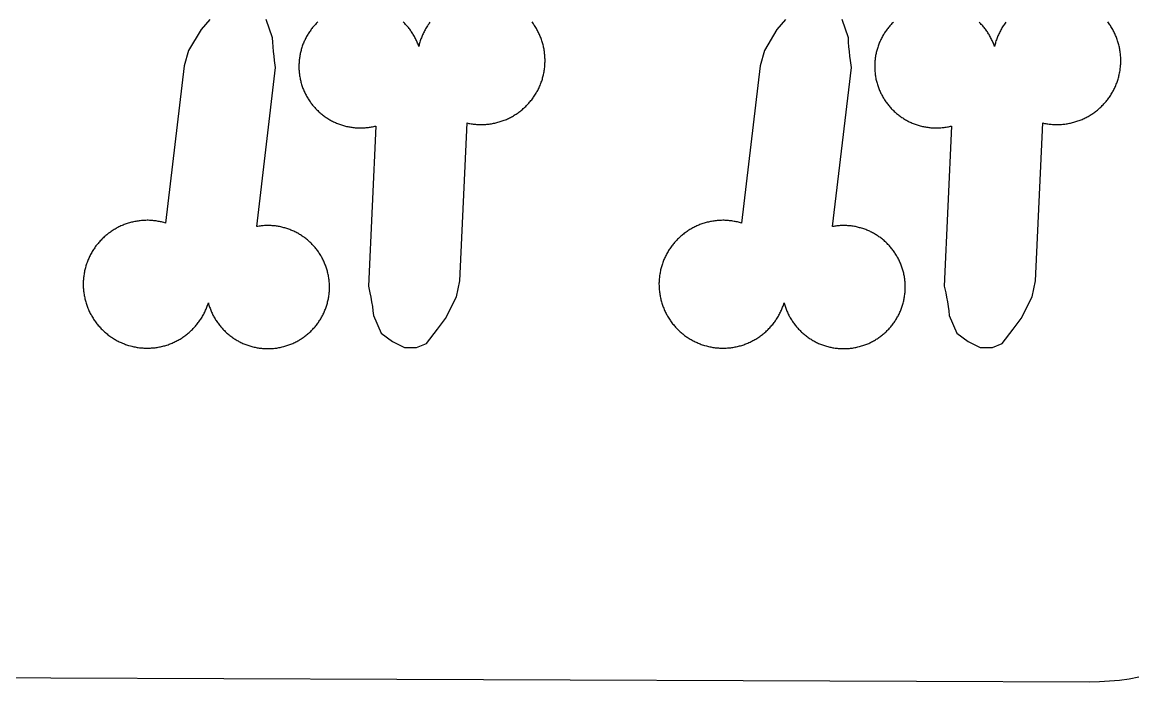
# Model space of a CAD drawing. Extents: x -246 to 246, y -104 to 199.
# Drawn here: x 173.9 to 197.17, y 129.58 to 143.33 of the extents above; entities that cross this region are included whole.
import ezdxf

# ---------------------------------------------------------------- set-up
doc = ezdxf.new("R2010")
doc.units = 0
doc.layers.add('Add_Red', color=1, linetype='Continuous')
doc.layers.add('Outline_Red', color=1, linetype='Continuous')

msp = doc.modelspace()

# ---------------------------------------------------------------- linework, layer by layer
at = {"layer": 'Add_Red'}
for points in [[(177.81, 143.386), (177.63, 143.174), (177.368, 142.74), (177.277, 142.417), (176.888, 139.141), (176.85, 139.152), (176.827, 139.158), (176.805, 139.164), (176.782, 139.169), (176.759, 139.173), (176.736, 139.177), (176.713, 139.181), (176.69, 139.185), (176.667, 139.188), (176.644, 139.19), (176.621, 139.193), (176.598, 139.194), (176.575, 139.196), (176.551, 139.197), (176.528, 139.198), (176.505, 139.198), (176.477, 139.197), (176.454, 139.197), (176.431, 139.196), (176.407, 139.194), (176.384, 139.192), (176.361, 139.19), (176.338, 139.187), (176.315, 139.184), (176.292, 139.181), (176.269, 139.177), (176.246, 139.172), (176.223, 139.168), (176.201, 139.162), (176.178, 139.157), (176.156, 139.151), (176.133, 139.145), (176.111, 139.138), (176.089, 139.131), (176.067, 139.124), (176.045, 139.116), (176.023, 139.108), (176.001, 139.099), (175.98, 139.09), (175.959, 139.081), (175.938, 139.071), (175.917, 139.061), (175.896, 139.05), (175.875, 139.04), (175.855, 139.028), (175.835, 139.017), (175.815, 139.005), (175.795, 138.993), (175.775, 138.98), (175.756, 138.967), (175.737, 138.954), (175.718, 138.94), (175.699, 138.927), (175.681, 138.912), (175.663, 138.898), (175.645, 138.883), (175.627, 138.868), (175.61, 138.852), (175.593, 138.836), (175.576, 138.82), (175.559, 138.804), (175.543, 138.787), (175.527, 138.77), (175.511, 138.753), (175.496, 138.736), (175.481, 138.718), (175.466, 138.7), (175.452, 138.682), (175.438, 138.663), (175.424, 138.645), (175.411, 138.626), (175.398, 138.606), (175.385, 138.587), (175.372, 138.567), (175.36, 138.547), (175.349, 138.527), (175.337, 138.507), (175.326, 138.487), (175.315, 138.466), (175.305, 138.445), (175.295, 138.424), (175.286, 138.403), (175.276, 138.381), (175.268, 138.36), (175.259, 138.338), (175.251, 138.316), (175.243, 138.294), (175.236, 138.272), (175.229, 138.25), (175.218, 138.21), (175.212, 138.187), (175.206, 138.165), (175.201, 138.142), (175.197, 138.119), (175.193, 138.096), (175.189, 138.074), (175.185, 138.051), (175.182, 138.027), (175.18, 138.004), (175.177, 137.981), (175.176, 137.958), (175.174, 137.935), (175.173, 137.912), (175.173, 137.888), (175.172, 137.865), (175.173, 137.839), (175.173, 137.816), (175.174, 137.793), (175.176, 137.77), (175.178, 137.746), (175.18, 137.723), (175.183, 137.7), (175.186, 137.677), (175.189, 137.654), (175.193, 137.631), (175.197, 137.608), (175.202, 137.585), (175.207, 137.563), (175.213, 137.54), (175.218, 137.518), (175.225, 137.495), (175.231, 137.473), (175.238, 137.451), (175.246, 137.429), (175.254, 137.407), (175.262, 137.385), (175.27, 137.363), (175.279, 137.342), (175.289, 137.321), (175.298, 137.3), (175.308, 137.279), (175.319, 137.258), (175.33, 137.237), (175.341, 137.217), (175.352, 137.197), (175.364, 137.176), (175.376, 137.157), (175.389, 137.137), (175.402, 137.118), (175.415, 137.099), (175.428, 137.08), (175.442, 137.061), (175.456, 137.043), (175.471, 137.024), (175.486, 137.006), (175.501, 136.989), (175.516, 136.971), (175.532, 136.954), (175.548, 136.937), (175.564, 136.921), (175.581, 136.905), (175.598, 136.889), (175.615, 136.873), (175.633, 136.858), (175.65, 136.843), (175.668, 136.828), (175.687, 136.813), (175.705, 136.799), (175.724, 136.785), (175.743, 136.772), (175.762, 136.759), (175.781, 136.746), (175.801, 136.734), (175.821, 136.721), (175.841, 136.71), (175.861, 136.698), (175.882, 136.687), (175.902, 136.677), (175.923, 136.666), (175.944, 136.656), (175.965, 136.647), (175.987, 136.637), (176.008, 136.629), (176.03, 136.62), (176.052, 136.612), (176.074, 136.604), (176.096, 136.597), (176.118, 136.59), (176.16, 136.578), (176.183, 136.572), (176.205, 136.567), (176.228, 136.562), (176.251, 136.557), (176.274, 136.553), (176.297, 136.549), (176.32, 136.545), (176.343, 136.542), (176.366, 136.54), (176.389, 136.538), (176.412, 136.536), (176.435, 136.534), (176.458, 136.533), (176.482, 136.533), (176.505, 136.532), (176.529, 136.533), (176.552, 136.533), (176.575, 136.534), (176.598, 136.536), (176.622, 136.538), (176.645, 136.54), (176.668, 136.542), (176.691, 136.545), (176.714, 136.549), (176.737, 136.553), (176.76, 136.557), (176.783, 136.562), (176.805, 136.567), (176.828, 136.572), (176.85, 136.578), (176.873, 136.584), (176.895, 136.591), (176.917, 136.598), (176.939, 136.605), (176.961, 136.613), (176.983, 136.621), (177.005, 136.63), (177.026, 136.639), (177.047, 136.648), (177.069, 136.658), (177.09, 136.668), (177.11, 136.678), (177.131, 136.689), (177.152, 136.7), (177.172, 136.711), (177.192, 136.723), (177.212, 136.735), (177.231, 136.748), (177.251, 136.761), (177.27, 136.774), (177.289, 136.787), (177.307, 136.801), (177.326, 136.815), (177.344, 136.83), (177.362, 136.845), (177.38, 136.86), (177.397, 136.875), (177.414, 136.891), (177.431, 136.907), (177.448, 136.923), (177.464, 136.94), (177.48, 136.957), (177.496, 136.974), (177.511, 136.991), (177.526, 137.009), (177.541, 137.027), (177.555, 137.045), (177.57, 137.064), (177.583, 137.082), (177.597, 137.101), (177.61, 137.12), (177.623, 137.14), (177.635, 137.159), (177.648, 137.179), (177.659, 137.199), (177.671, 137.219), (177.682, 137.24), (177.693, 137.261), (177.703, 137.281), (177.713, 137.302), (177.723, 137.324), (177.732, 137.345), (177.741, 137.366), (177.749, 137.388), (177.757, 137.41), (177.765, 137.432), (177.773, 137.454), (177.78, 137.476), (177.786, 137.452), (177.793, 137.43), (177.799, 137.409), (177.806, 137.388), (177.814, 137.366), (177.822, 137.346), (177.83, 137.325), (177.839, 137.304), (177.848, 137.283), (177.857, 137.263), (177.866, 137.243), (177.876, 137.223), (177.887, 137.203), (177.897, 137.183), (177.909, 137.164), (177.92, 137.144), (177.932, 137.125), (177.944, 137.106), (177.956, 137.088), (177.969, 137.069), (177.982, 137.051), (177.995, 137.033), (178.009, 137.015), (178.023, 136.998), (178.037, 136.98), (178.051, 136.963), (178.066, 136.947), (178.081, 136.93), (178.097, 136.914), (178.113, 136.898), (178.128, 136.882), (178.145, 136.867), (178.161, 136.852), (178.178, 136.837), (178.195, 136.822), (178.212, 136.808), (178.23, 136.794), (178.248, 136.78), (178.266, 136.767), (178.284, 136.754), (178.302, 136.741), (178.321, 136.729), (178.34, 136.717), (178.359, 136.705), (178.378, 136.694), (178.398, 136.683), (178.418, 136.672), (178.437, 136.662), (178.457, 136.652), (178.478, 136.642), (178.498, 136.633), (178.519, 136.624), (178.539, 136.615), (178.56, 136.607), (178.581, 136.599), (178.602, 136.592), (178.624, 136.585), (178.645, 136.578), (178.666, 136.572), (178.688, 136.566), (178.71, 136.56), (178.731, 136.555), (178.753, 136.55), (178.775, 136.545), (178.797, 136.541), (178.819, 136.538), (178.842, 136.534), (178.864, 136.531), (178.886, 136.529), (178.908, 136.527), (178.931, 136.525), (178.953, 136.524), (178.975, 136.523), (178.998, 136.522), (179.02, 136.522), (179.05, 136.522)], [(179.05, 136.522), (179.073, 136.523), (179.095, 136.524), (179.117, 136.526), (179.14, 136.527), (179.162, 136.53), (179.184, 136.532), (179.206, 136.535), (179.228, 136.539), (179.251, 136.543), (179.273, 136.547), (179.294, 136.552), (179.316, 136.557), (179.352, 136.566), (179.374, 136.572), (179.396, 136.578), (179.417, 136.585), (179.438, 136.592), (179.459, 136.599), (179.48, 136.607), (179.501, 136.615), (179.522, 136.624), (179.542, 136.633), (179.563, 136.642), (179.583, 136.652), (179.603, 136.662), (179.623, 136.672), (179.643, 136.683), (179.662, 136.694), (179.681, 136.705), (179.7, 136.717), (179.719, 136.729), (179.738, 136.741), (179.756, 136.754), (179.775, 136.767), (179.793, 136.78), (179.81, 136.794), (179.828, 136.808), (179.845, 136.822), (179.862, 136.837), (179.879, 136.852), (179.896, 136.867), (179.912, 136.882), (179.928, 136.898), (179.944, 136.914), (179.959, 136.93), (179.974, 136.947), (179.989, 136.963), (180.004, 136.98), (180.018, 136.998), (180.032, 137.015), (180.045, 137.033), (180.059, 137.051), (180.072, 137.069), (180.084, 137.088), (180.097, 137.106), (180.109, 137.125), (180.121, 137.144), (180.132, 137.164), (180.143, 137.183), (180.154, 137.203), (180.164, 137.223), (180.174, 137.243), (180.184, 137.263), (180.193, 137.283), (180.202, 137.304), (180.21, 137.325), (180.219, 137.346), (180.226, 137.366), (180.234, 137.388), (180.241, 137.409), (180.248, 137.43), (180.254, 137.452), (180.26, 137.473), (180.266, 137.495), (180.271, 137.517), (180.276, 137.539), (180.28, 137.561), (180.284, 137.583), (180.288, 137.605), (180.291, 137.627), (180.294, 137.649), (180.297, 137.671), (180.299, 137.694), (180.301, 137.716), (180.302, 137.738), (180.303, 137.761), (180.304, 137.783), (180.304, 137.806), (180.303, 137.846), (180.302, 137.868), (180.301, 137.891), (180.299, 137.913), (180.297, 137.935), (180.295, 137.958), (180.292, 137.98), (180.289, 138.002), (180.285, 138.024), (180.281, 138.046), (180.277, 138.068), (180.271, 138.094), (180.266, 138.116), (180.26, 138.138), (180.254, 138.159), (180.248, 138.181), (180.241, 138.202), (180.234, 138.223), (180.226, 138.245), (180.219, 138.266), (180.21, 138.286), (180.202, 138.307), (180.193, 138.328), (180.184, 138.348), (180.174, 138.368), (180.164, 138.388), (180.154, 138.408), (180.143, 138.428), (180.132, 138.447), (180.121, 138.467), (180.109, 138.486), (180.097, 138.505), (180.084, 138.523), (180.072, 138.542), (180.059, 138.56), (180.045, 138.578), (180.032, 138.596), (180.018, 138.613), (180.004, 138.631), (179.989, 138.648), (179.974, 138.664), (179.959, 138.681), (179.944, 138.697), (179.928, 138.713), (179.912, 138.729), (179.896, 138.744), (179.879, 138.759), (179.862, 138.774), (179.845, 138.789), (179.828, 138.803), (179.81, 138.817), (179.793, 138.831), (179.775, 138.844), (179.756, 138.857), (179.738, 138.87), (179.719, 138.882), (179.7, 138.894), (179.681, 138.906), (179.662, 138.917), (179.643, 138.928), (179.623, 138.939), (179.603, 138.949), (179.583, 138.959), (179.563, 138.969), (179.542, 138.978), (179.522, 138.987), (179.501, 138.996), (179.48, 139.004), (179.459, 139.012), (179.438, 139.019), (179.417, 139.026), (179.396, 139.033), (179.374, 139.039), (179.352, 139.045), (179.331, 139.051), (179.309, 139.056), (179.287, 139.061), (179.265, 139.066), (179.243, 139.07), (179.221, 139.073), (179.199, 139.077), (179.177, 139.08), (179.154, 139.082), (179.132, 139.084), (179.11, 139.086), (179.087, 139.087), (179.065, 139.088), (179.043, 139.089), (179.02, 139.089), (178.992, 139.089), (178.97, 139.088), (178.947, 139.087), (178.925, 139.086), (178.902, 139.084), (178.88, 139.082), (178.858, 139.079), (178.836, 139.076), (178.814, 139.072), (178.792, 139.069), (179.181, 142.387), (179.16, 142.529), (179.149, 142.624), (179.139, 142.719), (179.131, 142.815), (179.124, 142.91), (179.119, 143.006), (178.986, 143.383)], [(180.059, 143.332), (180.043, 143.316), (180.027, 143.3), (180.012, 143.284), (179.997, 143.268), (179.982, 143.251), (179.967, 143.234), (179.953, 143.217), (179.939, 143.199), (179.925, 143.181), (179.912, 143.163), (179.899, 143.145), (179.886, 143.127), (179.874, 143.108), (179.862, 143.089), (179.85, 143.07), (179.839, 143.051), (179.828, 143.031), (179.817, 143.011), (179.807, 142.992), (179.797, 142.971), (179.787, 142.951), (179.778, 142.931), (179.769, 142.91), (179.76, 142.89), (179.752, 142.869), (179.744, 142.848), (179.737, 142.827), (179.73, 142.805), (179.723, 142.784), (179.717, 142.763), (179.711, 142.741), (179.705, 142.719), (179.7, 142.697), (179.695, 142.676), (179.69, 142.654), (179.686, 142.632), (179.683, 142.61), (179.679, 142.587), (179.676, 142.565), (179.674, 142.543), (179.672, 142.521), (179.67, 142.498), (179.669, 142.476), (179.668, 142.454), (179.667, 142.431), (179.667, 142.409), (179.667, 142.367), (179.668, 142.344), (179.67, 142.322), (179.671, 142.3), (179.674, 142.277), (179.676, 142.255), (179.679, 142.233), (179.682, 142.211), (179.686, 142.189), (179.69, 142.166), (179.694, 142.145), (179.699, 142.123), (179.704, 142.101), (179.71, 142.079), (179.716, 142.058), (179.723, 142.033), (179.73, 142.012), (179.737, 141.991), (179.744, 141.97), (179.752, 141.949), (179.76, 141.928), (179.769, 141.907), (179.778, 141.887), (179.787, 141.866), (179.797, 141.846), (179.807, 141.826), (179.817, 141.806), (179.828, 141.786), (179.839, 141.767), (179.85, 141.748), (179.862, 141.729), (179.874, 141.71), (179.886, 141.691), (179.899, 141.672), (179.912, 141.654), (179.925, 141.636), (179.939, 141.618), (179.953, 141.601), (179.967, 141.584), (179.982, 141.567), (179.997, 141.55), (180.012, 141.533), (180.027, 141.517), (180.043, 141.501), (180.059, 141.485), (180.075, 141.47), (180.092, 141.455), (180.108, 141.44), (180.125, 141.425), (180.143, 141.411), (180.16, 141.397), (180.178, 141.384), (180.196, 141.37), (180.214, 141.357), (180.233, 141.345), (180.251, 141.332), (180.27, 141.32), (180.289, 141.308), (180.309, 141.297), (180.328, 141.286), (180.348, 141.275), (180.368, 141.265), (180.388, 141.255), (180.408, 141.245), (180.428, 141.236), (180.449, 141.227), (180.47, 141.219), (180.49, 141.21), (180.511, 141.203), (180.533, 141.195), (180.554, 141.188), (180.575, 141.181), (180.597, 141.175), (180.618, 141.169), (180.64, 141.163), (180.662, 141.158), (180.684, 141.153), (180.706, 141.149), (180.728, 141.145), (180.75, 141.141), (180.772, 141.138), (180.794, 141.135), (180.816, 141.132), (180.839, 141.13), (180.861, 141.128), (180.883, 141.127), (180.906, 141.126), (180.928, 141.125), (180.95, 141.125), (180.98, 141.125), (181.003, 141.126), (181.025, 141.127), (181.048, 141.129), (181.07, 141.131), (181.092, 141.133), (181.114, 141.136), (181.137, 141.139), (181.159, 141.142), (181.181, 141.146), (181.203, 141.15), (181.225, 141.155), (181.247, 141.16), (181.268, 141.165), (181.116, 137.827), (181.147, 137.687), (181.165, 137.593), (181.182, 137.499), (181.197, 137.404), (181.21, 137.309), (181.222, 137.214), (181.381, 136.848), (181.614, 136.672), (181.867, 136.549), (182.12, 136.547), (182.324, 136.632)], [(182.398, 143.328), (182.384, 143.31), (182.371, 143.291), (182.357, 143.271), (182.345, 143.252), (182.332, 143.232), (182.32, 143.213), (182.308, 143.192), (182.297, 143.172), (182.286, 143.152), (182.275, 143.131), (182.265, 143.11), (182.255, 143.089), (182.245, 143.068), (182.236, 143.047), (182.227, 143.025), (182.219, 143.004), (182.21, 142.982), (182.203, 142.96), (182.195, 142.938), (182.188, 142.916), (182.182, 142.893), (182.176, 142.871), (182.17, 142.848), (182.165, 142.826), (182.157, 142.848), (182.149, 142.869), (182.141, 142.89), (182.132, 142.91), (182.123, 142.931), (182.114, 142.951), (182.104, 142.971), (182.094, 142.992), (182.084, 143.011), (182.073, 143.031), (182.062, 143.051), (182.051, 143.07), (182.039, 143.089), (182.027, 143.108), (182.015, 143.127), (182.002, 143.145), (181.989, 143.163), (181.976, 143.181), (181.962, 143.199), (181.948, 143.217), (181.934, 143.234), (181.919, 143.251), (181.904, 143.268), (181.889, 143.284), (181.874, 143.3), (181.858, 143.316), (181.842, 143.332)], [(182.324, 136.632), (182.554, 136.928), (182.719, 137.152), (182.949, 137.604), (183.017, 137.933), (183.172, 141.228), (183.209, 141.22), (183.232, 141.216), (183.255, 141.212), (183.278, 141.209), (183.301, 141.206), (183.324, 141.203), (183.347, 141.201), (183.371, 141.199), (183.394, 141.197), (183.417, 141.196), (183.44, 141.196), (183.464, 141.196), (183.493, 141.196), (183.517, 141.197), (183.54, 141.198), (183.563, 141.199), (183.586, 141.201), (183.609, 141.204), (183.632, 141.206), (183.655, 141.209), (183.678, 141.213), (183.701, 141.217), (183.724, 141.221), (183.747, 141.226), (183.77, 141.231), (183.792, 141.237), (183.815, 141.243), (183.837, 141.249), (183.859, 141.256), (183.882, 141.263), (183.904, 141.27), (183.925, 141.278), (183.947, 141.286), (183.969, 141.295), (183.99, 141.304), (184.012, 141.313), (184.033, 141.323), (184.054, 141.333), (184.074, 141.344), (184.095, 141.355), (184.115, 141.366), (184.136, 141.377), (184.156, 141.389), (184.175, 141.402), (184.195, 141.414), (184.214, 141.427), (184.233, 141.44), (184.252, 141.454), (184.271, 141.468), (184.289, 141.482), (184.307, 141.497), (184.325, 141.512), (184.343, 141.527), (184.36, 141.542), (184.377, 141.558), (184.394, 141.574), (184.41, 141.591), (184.427, 141.607), (184.443, 141.624), (184.458, 141.641), (184.474, 141.659), (184.489, 141.677), (184.503, 141.695), (184.518, 141.713), (184.532, 141.731), (184.546, 141.75), (184.559, 141.769), (184.572, 141.788), (184.585, 141.808), (184.597, 141.828), (184.609, 141.847), (184.621, 141.868), (184.632, 141.888), (184.643, 141.908), (184.654, 141.929), (184.664, 141.95), (184.674, 141.971), (184.684, 141.992), (184.693, 142.013), (184.702, 142.035), (184.71, 142.057), (184.718, 142.079), (184.726, 142.101), (184.733, 142.123), (184.74, 142.145), (184.746, 142.167), (184.752, 142.19), (184.758, 142.212), (184.764, 142.235), (184.772, 142.274), (184.776, 142.297), (184.78, 142.32), (184.783, 142.343), (184.786, 142.366), (184.789, 142.389), (184.791, 142.412), (184.793, 142.435), (184.794, 142.458), (184.795, 142.482), (184.796, 142.505), (184.796, 142.528), (184.796, 142.556), (184.795, 142.579), (184.794, 142.602), (184.793, 142.626), (184.791, 142.649), (184.788, 142.672), (184.786, 142.695), (184.783, 142.718), (184.779, 142.741), (184.775, 142.764), (184.771, 142.787), (184.766, 142.81), (184.761, 142.832), (184.756, 142.855), (184.75, 142.877), (184.743, 142.9), (184.737, 142.922), (184.73, 142.944), (184.722, 142.966), (184.714, 142.988), (184.706, 143.01), (184.698, 143.032), (184.689, 143.053), (184.679, 143.074), (184.669, 143.095), (184.659, 143.116), (184.649, 143.137), (184.638, 143.158), (184.627, 143.178), (184.615, 143.198), (184.604, 143.218), (184.591, 143.238), (184.579, 143.258), (184.566, 143.277), (184.553, 143.296), (184.539, 143.315), (184.525, 143.334)], [(189.809, 143.386), (189.629, 143.174), (189.367, 142.74), (189.276, 142.417), (188.887, 139.141), (188.849, 139.152), (188.826, 139.158), (188.804, 139.164), (188.781, 139.169), (188.758, 139.173), (188.735, 139.177), (188.712, 139.181), (188.689, 139.185), (188.666, 139.188), (188.643, 139.19), (188.62, 139.193), (188.597, 139.194), (188.574, 139.196), (188.55, 139.197), (188.527, 139.198), (188.504, 139.198), (188.476, 139.197), (188.453, 139.197), (188.429, 139.196), (188.406, 139.194), (188.383, 139.192), (188.36, 139.19), (188.337, 139.187), (188.314, 139.184), (188.291, 139.181), (188.268, 139.177), (188.245, 139.172), (188.222, 139.168), (188.2, 139.162), (188.177, 139.157), (188.154, 139.151), (188.132, 139.145), (188.11, 139.138), (188.088, 139.131), (188.066, 139.124), (188.044, 139.116), (188.022, 139.108), (188, 139.099), (187.979, 139.09), (187.958, 139.081), (187.936, 139.071), (187.916, 139.061), (187.895, 139.05), (187.874, 139.04), (187.854, 139.028), (187.834, 139.017), (187.814, 139.005), (187.794, 138.993), (187.774, 138.98), (187.755, 138.967), (187.736, 138.954), (187.717, 138.94), (187.698, 138.927), (187.68, 138.912), (187.662, 138.898), (187.644, 138.883), (187.626, 138.868), (187.609, 138.852), (187.592, 138.836), (187.575, 138.82), (187.558, 138.804), (187.542, 138.787), (187.526, 138.77), (187.51, 138.753), (187.495, 138.736), (187.48, 138.718), (187.465, 138.7), (187.451, 138.682), (187.437, 138.663), (187.423, 138.645), (187.41, 138.626), (187.396, 138.606), (187.384, 138.587), (187.371, 138.567), (187.359, 138.547), (187.347, 138.527), (187.336, 138.507), (187.325, 138.487), (187.314, 138.466), (187.304, 138.445), (187.294, 138.424), (187.285, 138.403), (187.275, 138.381), (187.267, 138.36), (187.258, 138.338), (187.25, 138.316), (187.242, 138.294), (187.235, 138.272), (187.228, 138.25), (187.217, 138.21), (187.211, 138.187), (187.205, 138.165), (187.2, 138.142), (187.196, 138.119), (187.192, 138.096), (187.188, 138.074), (187.184, 138.051), (187.181, 138.027), (187.179, 138.004), (187.176, 137.981), (187.175, 137.958), (187.173, 137.935), (187.172, 137.912), (187.171, 137.888), (187.171, 137.865), (187.172, 137.839), (187.172, 137.816), (187.173, 137.793), (187.175, 137.77), (187.177, 137.746), (187.179, 137.723), (187.182, 137.7), (187.185, 137.677), (187.188, 137.654), (187.192, 137.631), (187.196, 137.608), (187.201, 137.585), (187.206, 137.563), (187.211, 137.54), (187.217, 137.518), (187.224, 137.495), (187.23, 137.473), (187.237, 137.451), (187.245, 137.429), (187.253, 137.407), (187.261, 137.385), (187.269, 137.363), (187.278, 137.342), (187.288, 137.321), (187.297, 137.3), (187.307, 137.279), (187.318, 137.258), (187.328, 137.237), (187.34, 137.217), (187.351, 137.197), (187.363, 137.176), (187.375, 137.157), (187.388, 137.137), (187.401, 137.118), (187.414, 137.099), (187.427, 137.08), (187.441, 137.061), (187.455, 137.043), (187.47, 137.024), (187.485, 137.006), (187.5, 136.989), (187.515, 136.971), (187.531, 136.954), (187.547, 136.937), (187.563, 136.921), (187.58, 136.905), (187.597, 136.889), (187.614, 136.873), (187.632, 136.858), (187.649, 136.843), (187.667, 136.828), (187.686, 136.813), (187.704, 136.799), (187.723, 136.785), (187.742, 136.772), (187.761, 136.759), (187.78, 136.746), (187.8, 136.734), (187.82, 136.721), (187.84, 136.71), (187.86, 136.698), (187.881, 136.687), (187.901, 136.677), (187.922, 136.666), (187.943, 136.656), (187.964, 136.647), (187.986, 136.637), (188.007, 136.629), (188.029, 136.62), (188.051, 136.612), (188.073, 136.604), (188.095, 136.597), (188.117, 136.59), (188.159, 136.578), (188.182, 136.572), (188.204, 136.567), (188.227, 136.562), (188.25, 136.557), (188.273, 136.553), (188.295, 136.549), (188.318, 136.545), (188.342, 136.542), (188.365, 136.54), (188.388, 136.538), (188.411, 136.536), (188.434, 136.534), (188.457, 136.533), (188.481, 136.533), (188.504, 136.532), (188.528, 136.533), (188.551, 136.533), (188.574, 136.534), (188.597, 136.536), (188.621, 136.538), (188.644, 136.54), (188.667, 136.542), (188.69, 136.545), (188.713, 136.549), (188.736, 136.553), (188.759, 136.557), (188.782, 136.562), (188.804, 136.567), (188.827, 136.572), (188.849, 136.578), (188.872, 136.584), (188.894, 136.591), (188.916, 136.598), (188.938, 136.605), (188.96, 136.613), (188.982, 136.621), (189.004, 136.63), (189.025, 136.639), (189.046, 136.648), (189.068, 136.658), (189.089, 136.668), (189.109, 136.678), (189.13, 136.689), (189.15, 136.7), (189.171, 136.711), (189.191, 136.723), (189.211, 136.735), (189.23, 136.748), (189.25, 136.761), (189.269, 136.774), (189.288, 136.787), (189.306, 136.801), (189.325, 136.815), (189.343, 136.83), (189.361, 136.845), (189.379, 136.86), (189.396, 136.875), (189.413, 136.891), (189.43, 136.907), (189.447, 136.923), (189.463, 136.94), (189.479, 136.957), (189.495, 136.974), (189.51, 136.991), (189.525, 137.009), (189.54, 137.027), (189.554, 137.045), (189.569, 137.064), (189.582, 137.082), (189.596, 137.101), (189.609, 137.12), (189.622, 137.14), (189.634, 137.159), (189.647, 137.179), (189.658, 137.199), (189.67, 137.219), (189.681, 137.24), (189.692, 137.261), (189.702, 137.281), (189.712, 137.302), (189.722, 137.324), (189.731, 137.345), (189.74, 137.366), (189.748, 137.388), (189.756, 137.41), (189.764, 137.432), (189.772, 137.454), (189.779, 137.476), (189.785, 137.452), (189.792, 137.43), (189.798, 137.409), (189.805, 137.388), (189.813, 137.366), (189.821, 137.346), (189.829, 137.325), (189.838, 137.304), (189.846, 137.283), (189.856, 137.263), (189.865, 137.243), (189.875, 137.223), (189.886, 137.203), (189.896, 137.183), (189.907, 137.164), (189.919, 137.144), (189.931, 137.125), (189.943, 137.106), (189.955, 137.088), (189.968, 137.069), (189.981, 137.051), (189.994, 137.033), (190.008, 137.015), (190.022, 136.998), (190.036, 136.98), (190.05, 136.963), (190.065, 136.947), (190.08, 136.93), (190.096, 136.914), (190.111, 136.898), (190.127, 136.882), (190.144, 136.867), (190.16, 136.852), (190.177, 136.837), (190.194, 136.822), (190.211, 136.808), (190.229, 136.794), (190.247, 136.78), (190.265, 136.767), (190.283, 136.754), (190.301, 136.741), (190.32, 136.729), (190.339, 136.717), (190.358, 136.705), (190.377, 136.694), (190.397, 136.683), (190.416, 136.672), (190.436, 136.662), (190.456, 136.652), (190.477, 136.642), (190.497, 136.633), (190.518, 136.624), (190.538, 136.615), (190.559, 136.607), (190.58, 136.599), (190.601, 136.592), (190.622, 136.585), (190.644, 136.578), (190.665, 136.572), (190.687, 136.566), (190.709, 136.56), (190.73, 136.555), (190.752, 136.55), (190.774, 136.545), (190.796, 136.541), (190.818, 136.538), (190.84, 136.534), (190.863, 136.531), (190.885, 136.529), (190.907, 136.527), (190.93, 136.525), (190.952, 136.524), (190.974, 136.523), (190.997, 136.522), (191.019, 136.522), (191.049, 136.522)], [(191.049, 136.522), (191.072, 136.523), (191.094, 136.524), (191.116, 136.526), (191.139, 136.527), (191.161, 136.53), (191.183, 136.532), (191.205, 136.535), (191.227, 136.539), (191.25, 136.543), (191.272, 136.547), (191.293, 136.552), (191.315, 136.557), (191.351, 136.566), (191.373, 136.572), (191.394, 136.578), (191.416, 136.585), (191.437, 136.592), (191.458, 136.599), (191.479, 136.607), (191.5, 136.615), (191.521, 136.624), (191.541, 136.633), (191.562, 136.642), (191.582, 136.652), (191.602, 136.662), (191.622, 136.672), (191.641, 136.683), (191.661, 136.694), (191.68, 136.705), (191.699, 136.717), (191.718, 136.729), (191.737, 136.741), (191.755, 136.754), (191.774, 136.767), (191.792, 136.78), (191.809, 136.794), (191.827, 136.808), (191.844, 136.822), (191.861, 136.837), (191.878, 136.852), (191.895, 136.867), (191.911, 136.882), (191.927, 136.898), (191.943, 136.914), (191.958, 136.93), (191.973, 136.947), (191.988, 136.963), (192.002, 136.98), (192.017, 136.998), (192.031, 137.015), (192.044, 137.033), (192.058, 137.051), (192.071, 137.069), (192.083, 137.088), (192.096, 137.106), (192.108, 137.125), (192.119, 137.144), (192.131, 137.164), (192.142, 137.183), (192.153, 137.203), (192.163, 137.223), (192.173, 137.243), (192.183, 137.263), (192.192, 137.283), (192.201, 137.304), (192.209, 137.325), (192.218, 137.346), (192.225, 137.366), (192.233, 137.388), (192.24, 137.409), (192.247, 137.43), (192.253, 137.452), (192.259, 137.473), (192.265, 137.495), (192.27, 137.517), (192.275, 137.539), (192.279, 137.561), (192.283, 137.583), (192.287, 137.605), (192.29, 137.627), (192.293, 137.649), (192.296, 137.671), (192.298, 137.694), (192.3, 137.716), (192.301, 137.738), (192.302, 137.761), (192.303, 137.783), (192.303, 137.806), (192.302, 137.846), (192.301, 137.868), (192.3, 137.891), (192.298, 137.913), (192.296, 137.935), (192.294, 137.958), (192.291, 137.98), (192.288, 138.002), (192.284, 138.024), (192.28, 138.046), (192.276, 138.068), (192.27, 138.094), (192.265, 138.116), (192.259, 138.138), (192.253, 138.159), (192.247, 138.181), (192.24, 138.202), (192.233, 138.223), (192.225, 138.245), (192.218, 138.266), (192.209, 138.286), (192.201, 138.307), (192.192, 138.328), (192.183, 138.348), (192.173, 138.368), (192.163, 138.388), (192.153, 138.408), (192.142, 138.428), (192.131, 138.447), (192.119, 138.467), (192.108, 138.486), (192.096, 138.505), (192.083, 138.523), (192.071, 138.542), (192.058, 138.56), (192.044, 138.578), (192.031, 138.596), (192.017, 138.613), (192.002, 138.631), (191.988, 138.648), (191.973, 138.664), (191.958, 138.681), (191.943, 138.697), (191.927, 138.713), (191.911, 138.729), (191.895, 138.744), (191.878, 138.759), (191.861, 138.774), (191.844, 138.789), (191.827, 138.803), (191.809, 138.817), (191.792, 138.831), (191.774, 138.844), (191.755, 138.857), (191.737, 138.87), (191.718, 138.882), (191.699, 138.894), (191.68, 138.906), (191.661, 138.917), (191.641, 138.928), (191.622, 138.939), (191.602, 138.949), (191.582, 138.959), (191.562, 138.969), (191.541, 138.978), (191.521, 138.987), (191.5, 138.996), (191.479, 139.004), (191.458, 139.012), (191.437, 139.019), (191.416, 139.026), (191.394, 139.033), (191.373, 139.039), (191.351, 139.045), (191.33, 139.051), (191.308, 139.056), (191.286, 139.061), (191.264, 139.066), (191.242, 139.07), (191.22, 139.073), (191.198, 139.077), (191.176, 139.08), (191.153, 139.082), (191.131, 139.084), (191.109, 139.086), (191.086, 139.087), (191.064, 139.088), (191.042, 139.089), (191.019, 139.089), (190.991, 139.089), (190.968, 139.088), (190.946, 139.087), (190.924, 139.086), (190.901, 139.084), (190.879, 139.082), (190.857, 139.079), (190.835, 139.076), (190.813, 139.072), (190.79, 139.069), (191.18, 142.387), (191.159, 142.529), (191.148, 142.624), (191.138, 142.719), (191.13, 142.815), (191.123, 142.91), (191.118, 143.006), (190.985, 143.383)], [(192.058, 143.332), (192.042, 143.316), (192.026, 143.3), (192.011, 143.284), (191.995, 143.268), (191.981, 143.251), (191.966, 143.234), (191.952, 143.217), (191.938, 143.199), (191.924, 143.181), (191.911, 143.163), (191.898, 143.145), (191.885, 143.127), (191.873, 143.108), (191.861, 143.089), (191.849, 143.07), (191.838, 143.051), (191.827, 143.031), (191.816, 143.011), (191.806, 142.992), (191.796, 142.971), (191.786, 142.951), (191.777, 142.931), (191.768, 142.91), (191.759, 142.89), (191.751, 142.869), (191.743, 142.848), (191.736, 142.827), (191.729, 142.805), (191.722, 142.784), (191.715, 142.763), (191.709, 142.741), (191.704, 142.719), (191.699, 142.697), (191.694, 142.676), (191.689, 142.654), (191.685, 142.632), (191.682, 142.61), (191.678, 142.587), (191.675, 142.565), (191.673, 142.543), (191.671, 142.521), (191.669, 142.498), (191.668, 142.476), (191.667, 142.454), (191.666, 142.431), (191.666, 142.409), (191.666, 142.367), (191.667, 142.344), (191.669, 142.322), (191.67, 142.3), (191.673, 142.277), (191.675, 142.255), (191.678, 142.233), (191.681, 142.211), (191.685, 142.189), (191.689, 142.166), (191.693, 142.145), (191.698, 142.123), (191.703, 142.101), (191.709, 142.079), (191.715, 142.058), (191.722, 142.033), (191.729, 142.012), (191.736, 141.991), (191.743, 141.97), (191.751, 141.949), (191.759, 141.928), (191.768, 141.907), (191.777, 141.887), (191.786, 141.866), (191.796, 141.846), (191.806, 141.826), (191.816, 141.806), (191.827, 141.786), (191.838, 141.767), (191.849, 141.748), (191.861, 141.729), (191.873, 141.71), (191.885, 141.691), (191.898, 141.672), (191.911, 141.654), (191.924, 141.636), (191.938, 141.618), (191.952, 141.601), (191.966, 141.584), (191.981, 141.567), (191.995, 141.55), (192.011, 141.533), (192.026, 141.517), (192.042, 141.501), (192.058, 141.485), (192.074, 141.47), (192.09, 141.455), (192.107, 141.44), (192.124, 141.425), (192.142, 141.411), (192.159, 141.397), (192.177, 141.384), (192.195, 141.37), (192.213, 141.357), (192.232, 141.345), (192.25, 141.332), (192.269, 141.32), (192.288, 141.308), (192.308, 141.297), (192.327, 141.286), (192.347, 141.275), (192.367, 141.265), (192.387, 141.255), (192.407, 141.245), (192.427, 141.236), (192.448, 141.227), (192.469, 141.219), (192.489, 141.21), (192.51, 141.203), (192.532, 141.195), (192.553, 141.188), (192.574, 141.181), (192.596, 141.175), (192.617, 141.169), (192.639, 141.163), (192.661, 141.158), (192.683, 141.153), (192.704, 141.149), (192.727, 141.145), (192.749, 141.141), (192.771, 141.138), (192.793, 141.135), (192.815, 141.132), (192.838, 141.13), (192.86, 141.128), (192.882, 141.127), (192.905, 141.126), (192.927, 141.125), (192.949, 141.125), (192.979, 141.125), (193.002, 141.126), (193.024, 141.127), (193.047, 141.129), (193.069, 141.131), (193.091, 141.133), (193.113, 141.136), (193.136, 141.139), (193.158, 141.142), (193.18, 141.146), (193.202, 141.15), (193.224, 141.155), (193.246, 141.16), (193.267, 141.165), (193.115, 137.827), (193.146, 137.687), (193.164, 137.593), (193.181, 137.499), (193.196, 137.404), (193.209, 137.309), (193.221, 137.214), (193.38, 136.848), (193.613, 136.672), (193.866, 136.549), (194.119, 136.547), (194.323, 136.632)], [(194.397, 143.328), (194.383, 143.31), (194.37, 143.291), (194.356, 143.271), (194.344, 143.252), (194.331, 143.232), (194.319, 143.213), (194.307, 143.192), (194.296, 143.172), (194.285, 143.152), (194.274, 143.131), (194.264, 143.11), (194.254, 143.089), (194.244, 143.068), (194.235, 143.047), (194.226, 143.025), (194.218, 143.004), (194.209, 142.982), (194.202, 142.96), (194.194, 142.938), (194.187, 142.916), (194.181, 142.893), (194.175, 142.871), (194.169, 142.848), (194.163, 142.826), (194.156, 142.848), (194.148, 142.869), (194.14, 142.89), (194.131, 142.91), (194.122, 142.931), (194.113, 142.951), (194.103, 142.971), (194.093, 142.992), (194.083, 143.011), (194.072, 143.031), (194.061, 143.051), (194.05, 143.07), (194.038, 143.089), (194.026, 143.108), (194.014, 143.127), (194.001, 143.145), (193.988, 143.163), (193.975, 143.181), (193.961, 143.199), (193.947, 143.217), (193.933, 143.234), (193.918, 143.251), (193.903, 143.268), (193.888, 143.284), (193.873, 143.3), (193.857, 143.316), (193.841, 143.332)], [(194.323, 136.632), (194.553, 136.928), (194.718, 137.152), (194.948, 137.604), (195.016, 137.933), (195.016, 137.933), (195.171, 141.228), (195.208, 141.22), (195.231, 141.216), (195.254, 141.212), (195.277, 141.209), (195.3, 141.206), (195.323, 141.203), (195.346, 141.201), (195.37, 141.199), (195.393, 141.197), (195.416, 141.196), (195.439, 141.196), (195.463, 141.196), (195.492, 141.196), (195.516, 141.197), (195.539, 141.198), (195.562, 141.199), (195.585, 141.201), (195.608, 141.204), (195.631, 141.206), (195.654, 141.209), (195.677, 141.213), (195.7, 141.217), (195.723, 141.221), (195.746, 141.226), (195.769, 141.231), (195.791, 141.237), (195.814, 141.243), (195.836, 141.249), (195.858, 141.256), (195.881, 141.263), (195.903, 141.27), (195.924, 141.278), (195.946, 141.286), (195.968, 141.295), (195.989, 141.304), (196.01, 141.313), (196.032, 141.323), (196.053, 141.333), (196.073, 141.344), (196.094, 141.355), (196.114, 141.366), (196.134, 141.377), (196.154, 141.389), (196.174, 141.402), (196.194, 141.414), (196.213, 141.427), (196.232, 141.44), (196.251, 141.454), (196.27, 141.468), (196.288, 141.482), (196.306, 141.497), (196.324, 141.512), (196.342, 141.527), (196.359, 141.542), (196.376, 141.558), (196.393, 141.574), (196.409, 141.591), (196.426, 141.607), (196.442, 141.624), (196.457, 141.641), (196.473, 141.659), (196.488, 141.677), (196.502, 141.695), (196.517, 141.713), (196.531, 141.731), (196.544, 141.75), (196.558, 141.769), (196.571, 141.788), (196.584, 141.808), (196.596, 141.828), (196.608, 141.847), (196.62, 141.868), (196.631, 141.888), (196.642, 141.908), (196.653, 141.929), (196.663, 141.95), (196.673, 141.971), (196.683, 141.992), (196.692, 142.013), (196.701, 142.035), (196.709, 142.057), (196.717, 142.079), (196.725, 142.101), (196.732, 142.123), (196.739, 142.145), (196.745, 142.167), (196.751, 142.19), (196.757, 142.212), (196.762, 142.235), (196.771, 142.274), (196.775, 142.297), (196.779, 142.32), (196.782, 142.343), (196.785, 142.366), (196.788, 142.389), (196.79, 142.412), (196.792, 142.435), (196.793, 142.458), (196.794, 142.482), (196.795, 142.505), (196.795, 142.528), (196.795, 142.556), (196.794, 142.579), (196.793, 142.602), (196.792, 142.626), (196.79, 142.649), (196.787, 142.672), (196.785, 142.695), (196.782, 142.718), (196.778, 142.741), (196.774, 142.764), (196.77, 142.787), (196.765, 142.81), (196.76, 142.832), (196.755, 142.855), (196.749, 142.877), (196.742, 142.9), (196.736, 142.922), (196.729, 142.944), (196.721, 142.966), (196.713, 142.988), (196.705, 143.01), (196.696, 143.032), (196.687, 143.053), (196.678, 143.074), (196.668, 143.095), (196.658, 143.116), (196.648, 143.137), (196.637, 143.158), (196.626, 143.178), (196.614, 143.198), (196.603, 143.218), (196.59, 143.238), (196.578, 143.258), (196.565, 143.277), (196.552, 143.296), (196.538, 143.315), (196.524, 143.334)]]:
    msp.add_lwpolyline(points, dxfattribs=at)
at = {"layer": 'Outline_Red'}
msp.add_lwpolyline([(170.886, 129.668), (174.494, 129.655), (178.102, 129.642), (181.71, 129.629), (185.318, 129.616), (188.926, 129.603), (192.534, 129.59), (196.142, 129.577), (196.351, 129.58), (196.559, 129.592), (196.765, 129.612), (196.969, 129.64), (197.171, 129.675)], dxfattribs=at)

doc.saveas('drawing.dxf')
